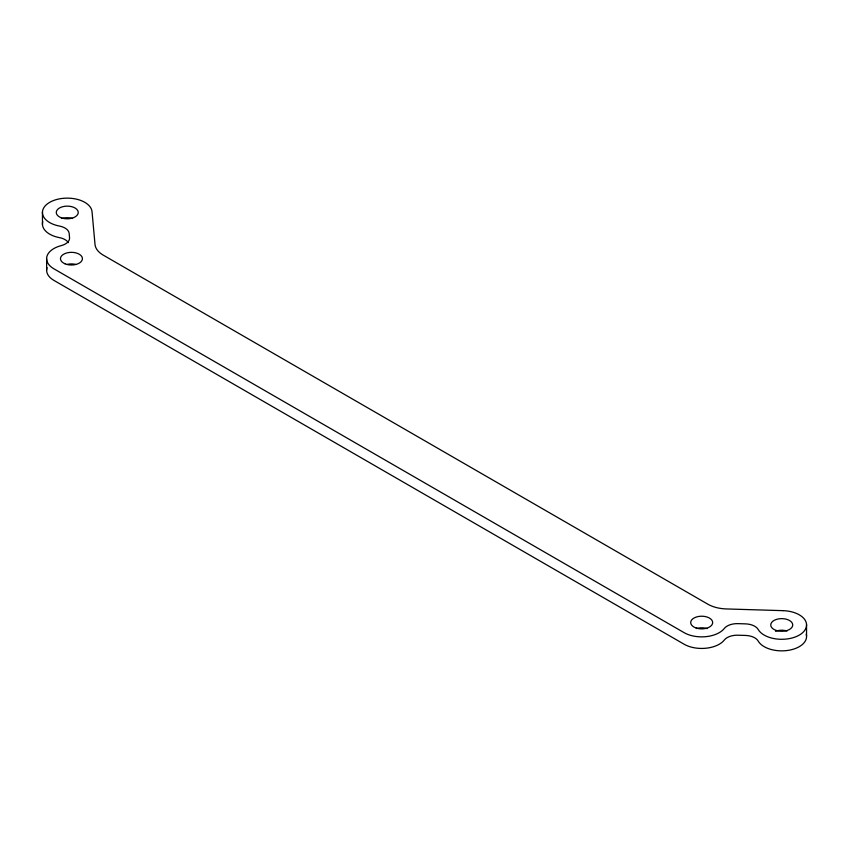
<?xml version="1.0" encoding="UTF-8"?>
<svg xmlns="http://www.w3.org/2000/svg" width="849" height="849" viewBox="0 0 849 849"><rect width="100%" height="100%" fill="white"/><g stroke="black" fill="none" stroke-linecap="round" stroke-linejoin="round"><path stroke-width="1.27" d="M806.55 624.546L806.55 636.113M46.631 258.637L46.631 270.205M42.45 212.006L42.45 224.529M47.035 267.679A24.823 14.327 0 0 0 53.901 280.382L684.145 644.242A24.823 14.327 0 0 0 724.314 640.019A14.168 8.182 0 0 1 737.972 635.211L745.464 635.434A14.168 8.182 0 0 1 758.178 641.037A24.823 14.327 0 0 0 787.723 650.44A24.823 14.327 0 0 0 806.21 634.15M68.345 242.634A14.168 8.182 0 0 0 59.462 237.635A24.823 14.327 0 0 1 42.79 221.631M696.456 628.547A10.984 6.336 0 0 1 707.09 628.589M775.519 631.316A10.984 6.336 0 0 1 787.065 630.998M61.924 218.49A10.984 6.336 0 0 1 72.59 218.49M67.05 264.442A10.984 6.336 0 0 1 75.752 264.41M783.043 610.654L726.351 608.945A28.335 16.364 0 0 1 707.801 604.17L103.281 255.156A28.335 16.364 0 0 1 95.014 244.438L92.042 211.719A24.823 14.327 0 0 0 69.034 198.167A24.823 14.327 0 0 0 42.906 209.682A24.823 14.327 0 0 0 59.462 226.067A14.168 8.182 0 0 1 69.162 233.411L69.554 237.731A14.168 8.182 0 0 1 61.234 245.616A24.823 14.327 0 0 0 53.901 268.815L684.145 632.675A24.823 14.327 0 0 0 724.314 628.44A14.168 8.182 0 0 1 737.972 623.644L745.464 623.866A14.168 8.182 0 0 1 758.178 629.47A24.823 14.327 0 0 0 786.567 639.021A24.823 14.327 0 0 0 806.497 623.941A24.823 14.327 0 0 0 783.043 610.654M696.191 628.037A10.984 6.336 0 0 0 712.672 622.55A10.984 6.336 0 0 0 696.212 617.053A10.984 6.336 0 0 0 696.191 628.037M776.251 630.457A10.984 6.336 0 0 0 792.722 624.97A10.984 6.336 0 0 0 776.251 619.473A10.984 6.336 0 0 0 776.251 630.457M60.81 217.599A10.984 6.336 0 0 0 78.182 213.12A10.984 6.336 0 0 0 62.784 206.678A10.984 6.336 0 0 0 60.81 217.599M65.023 263.816A10.984 6.336 0 0 0 82.374 259.327A10.984 6.336 0 0 0 66.954 252.896A10.984 6.336 0 0 0 65.023 263.816"/></g></svg>
